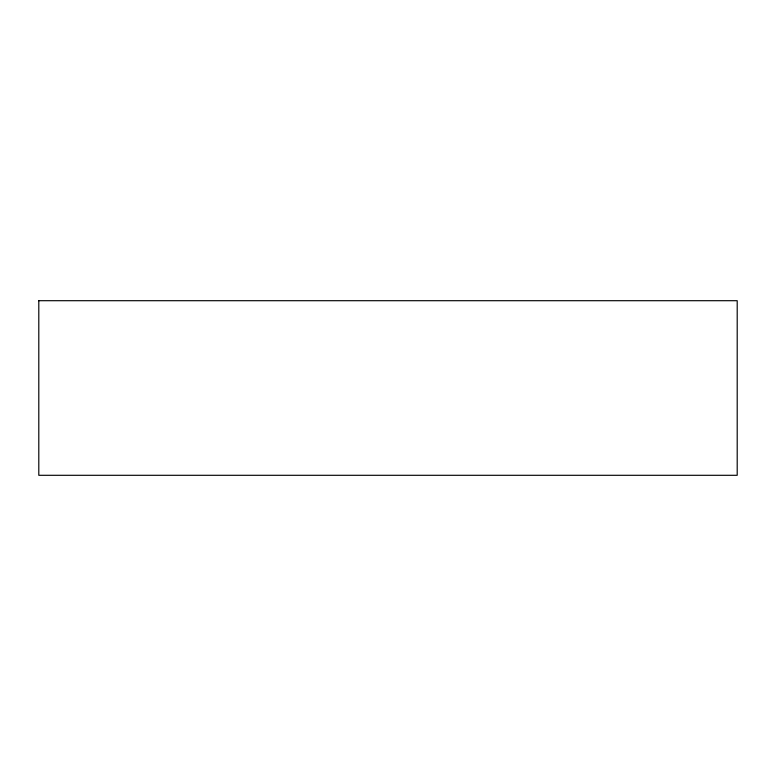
<?xml version="1.0" encoding="UTF-8"?>
<svg xmlns="http://www.w3.org/2000/svg" width="776" height="776" viewBox="0 0 776 776"><rect width="100%" height="100%" fill="white"/><g stroke="black" fill="none" stroke-linecap="round" stroke-linejoin="round"><path stroke-width="1.16" d="M38.8 300.7L38.8 475.3L737.2 475.3L737.2 300.7L38.8 300.7"/></g></svg>
